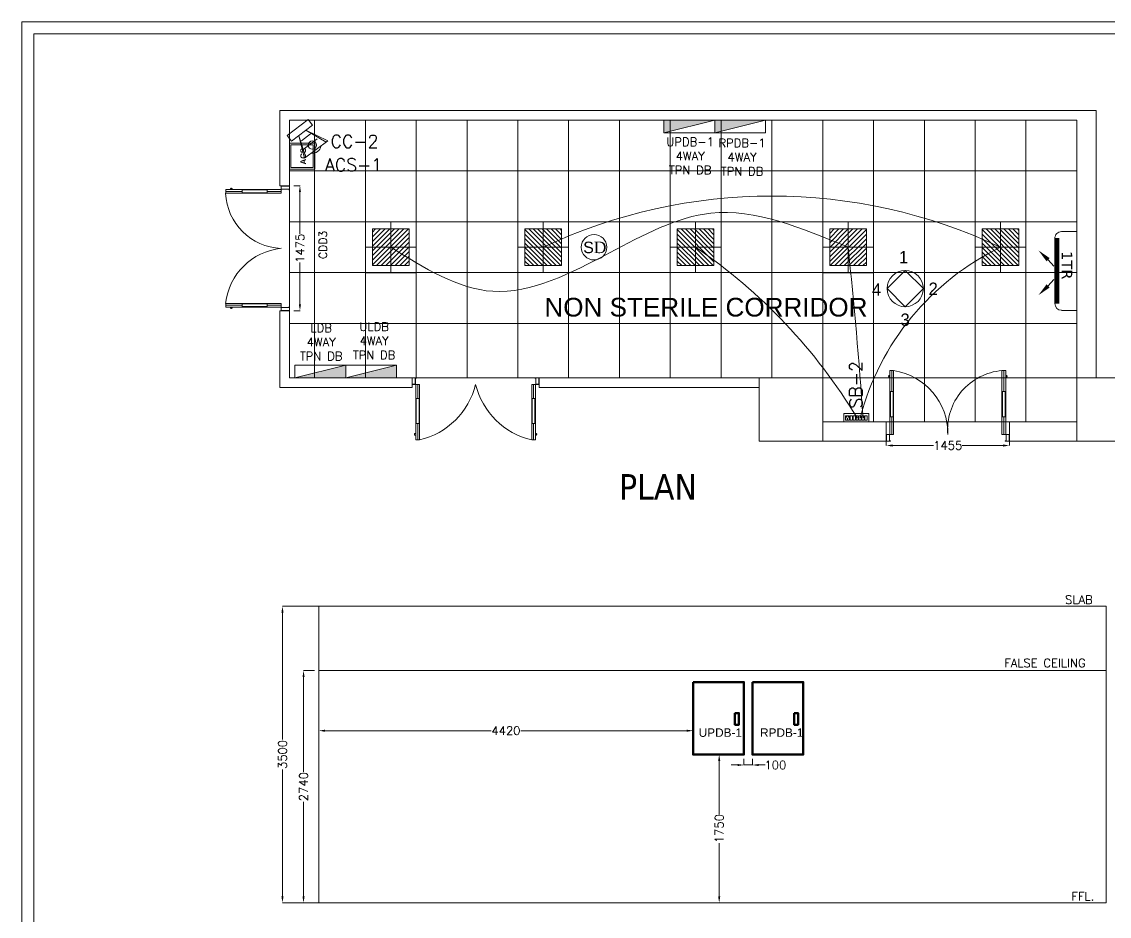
# Model space of a CAD drawing. Extents: x 3552052 to 4102982, y -707811 to -630695.
# Drawn here: x 4028604 to 4041445, y -693168 to -682611 of the extents above; entities that cross this region are included whole.
import ezdxf

# ---------------------------------------------------------------- set-up
doc = ezdxf.new("R2010")
doc.units = 0
doc.header["$LTSCALE"] = 6
doc.header["$MEASUREMENT"] = 0
doc.linetypes.add('CONTINU', pattern=[0])
doc.linetypes.add('HIDDEN', pattern=[0.375, 0.25, -0.125])
doc.layers.get('0').update_dxf_attribs({"linetype": 'CONTINUOUS', "lineweight": 0})
doc.layers.get('Defpoints').update_dxf_attribs({"linetype": 'CONTINUOUS', "lineweight": 0})
for name, color, linetype, lineweight in [('1200 Door', 144, 'CONTINUOUS', 0), ('COL', 5, 'CONTINUOUS', 0), ('D.F', 251, 'CONTINUOUS', 0), ('DIM', 7, 'CONTINUOUS', 0), ('Double Leaf Door', 4, 'CONTINUOUS', 0), ('ELE 36W EMERGENCY LIGHT', 5, 'CONTINUOUS', 0), ('ELE 36W LED LIGHT', 6, 'CONTINUOUS', 0), ('ELE-36W EMERGENCY  LED LIGHT', 7, 'CONTINUOUS', 0), ('ELE-36W LED LIGHT', 210, 'CONTINUOUS', 0), ('ELE-4M RAW P.SB', 40, 'CONTINUOUS', 0), ('ELE-4M UPS P.SB', 3, 'CONTINUOUS', 0), ('ELE-6M RAW P.SB', 40, 'HIDDEN', 0), ('ELE-CONDUIT', 5, 'CONTINUOUS', 30), ('ELE-LIGHTING WIRRING', 7, 'CONTINUOUS', 0), ('ELE-SOCKET NMBERING', 7, 'CONTINUOUS', 9), ('ELE. DB', 1, 'CONTINUOUS', 0), ('ELE.DB', 1, 'CONTINUOUS', 0), ('FA-BELOW SMOKE DERECTOR', 1, 'CONTINUOUS', 0), ('FA-FIRE TEXT', 7, 'CONTINUOUS', 0), ('hatch', 252, 'CONTINUOUS', 0), ('HVAC_HI_WALL_1TR', 1, 'CONTINUOUS', 0), ('LV-ACS', 30, 'CONTINUOUS', 0), ('LV.CC CEMARA', 66, 'CONTINUOUS', 0), ('M HVAC HIGH WALL UNIT', 3, 'CONTINUOUS', 0), ('MEP_HVAC_RA_DUCT', 1, 'CONTINUOUS', 0), ('MEP_HVAC_TEXT', 7, 'CONTINUOUS', 0), ('TEXT', 5, 'CONTINUOUS', 0), ('WALL', 8, 'CONTINUOUS', 0)]:
    doc.layers.add(name, color=color, linetype=linetype, lineweight=lineweight)
doc.layers.add('ELE-6A AC SOCKET', color=7, linetype='CONTINUOUS', lineweight=0, true_color=0x00ceb6)
doc.layers.add('ELE-LIGHTING WIRING', color=7, linetype='CONTINUOUS', lineweight=0, true_color=0x63d7b6)
doc.styles.add('Annotation', font='tahoma.ttf')
doc.styles.add('ARIAL', font='arial.ttf')
doc.styles.add('PDF Times New Roman', font='times.ttf')
doc.styles.add('ROMANS', font='romans.shx')
doc.styles.get("Standard").update_dxf_attribs({"font": 'SIMPLEX'})
doc.styles.add('VERDANA', font='verdana.ttf')
doc.dimstyles.new('AEPL1', dxfattribs={"dimtxt": 100, "dimasz": 75, "dimexe": 1.25, "dimexo": 50, "dimtad": 0, "dimdec": 0, "dimtxsty": 'ROMANS', "dimcen": 2.5, "dimclrd": 7, "dimclre": 7, "dimadec": 0, "dimazin": 0, "dimtfac": 1, "dimtdec": 0, "dimtmove": 0, "dimatfit": 3, "dimfxl": 1, "dimlwd": 0, "dimlwe": 0, "dimarcsym": 0})

# ---------------------------------------------------------------- blocks, each defined once
blk = doc.blocks.new('77')
at = {"layer": 'ELE-4M UPS P.SB', "color": 8, "linetype": 'ByBlock'}
for p, q in [((3576136, -664143), (3576136, -667183)), ((3576736, -664143), (3576736, -667183)), ((3577336, -664143), (3577336, -667183)), ((3577936, -664143), (3577936, -667183)), ((3578536, -664143), (3578536, -667183)), ((3579136, -664143), (3579136, -667183)), ((3579736, -664143), (3579736, -667183)), ((3580336, -664143), (3580336, -667183)), ((3580936, -664143), (3580936, -667183)), ((3581536, -664143), (3581536, -667183)), ((3582136, -664143), (3582136, -667703)), ((3582736, -664143), (3582736, -667703)), ((3583336, -664143), (3583336, -667703)), ((3583936, -664143), (3583936, -667703)), ((3584536, -664143), (3584536, -667703)), ((3575841, -664743), (3585136, -664743)), ((3575841, -665343), (3585136, -665343)), ((3575841, -665943), (3585136, -665943)), ((3575841, -666543), (3585136, -666543)), ((3575841, -667183), (3585136, -667183))]:
    blk.add_line(p, q, dxfattribs=at)
blk.add_lwpolyline([(3585136, -664143), (3575841, -664143), (3575841, -667183), (3582136, -667183), (3582136, -667703), (3585136, -667703)], close=True, dxfattribs=at)
blk = doc.blocks.new('UPS DB')
at = {"layer": 'hatch'}
h = blk.add_hatch(color=3, dxfattribs=at)
h.dxf.hatch_style = 1
h.paths.add_polyline_path([(0, -150), (600, -150), (600, 0)])
at = {"layer": 'ELE. DB', "color": 3}
blk.add_line((600, 0), (0, -150), dxfattribs=at)
blk.add_lwpolyline([(0, 0), (600, 0), (600, -150), (0, -150)], close=True, dxfattribs=at)
blk = doc.blocks.new('FREAWFRED')
at = {"layer": 'ELE.DB'}
h = blk.add_hatch(color=1, dxfattribs=at)
h.dxf.hatch_style = 1
h.paths.add_polyline_path([(150, 0), (150, 600), (0, 600)])
blk.add_line((0, 600), (150, 0), dxfattribs=at)
blk.add_lwpolyline([(0, 0), (0, 600), (150, 600), (150, 0)], close=True, dxfattribs=at)
blk = doc.blocks.new('CC CEMARA')
at = {"layer": 'LV.CC CEMARA', "linetype": 'ByBlock'}
for p, q in [((94.5, -242.4), (18.6, -67.1)), ((18.6, -67.1), (104.2, -230.6)), ((46.7, -104.5), (105.3, -34.9)), ((239.6, -66.6), (64.7, -12.2)), ((232.1, -75.7), (64.7, -12.2)), ((81.3, -159.1), (162.8, -62.4)), ((94.5, -242.4), (239.6, -66.6))]:
    blk.add_line(p, q, dxfattribs=at)
blk.add_lwpolyline([(110.8, 42.8), (66.4, 79.7), (-66.4, -79.7), (-22, -116.7)], close=True, dxfattribs=at)
blk.add_circle((133.5, -123.5), 32.9, dxfattribs=at)
blk.add_arc((131.6, -123.6), 66.7, 275.37023, 5.54124, dxfattribs=at)
blk = doc.blocks.new('*D786')
at = {"layer": 'Defpoints', "color": 0, "linetype": 'ByBlock', "transparency": 16777216}
for p in [(4038811, -687447), (4040266, -687447), (4040266, -687612)]:
    blk.add_point(p, dxfattribs=at)
at = {"layer": 'DIM', "color": 7, "linetype": 'ByBlock', "lineweight": 0, "transparency": 16777216}
for p, q in [((4038811, -687497), (4038811, -687614)), ((4038886, -687612), (4039369, -687612)), ((4040191, -687612), (4039708, -687612)), ((4040266, -687497), (4040266, -687614))]:
    blk.add_line(p, q, dxfattribs=at)
at = {"layer": 'DIM', "color": 7, "linetype": 'ByBlock', "transparency": 16777216}
for points in [[(4038886, -687600), (4038886, -687625), (4038811, -687612)], [(4040191, -687600), (4040191, -687625), (4040266, -687612)]]:
    blk.add_solid(points, dxfattribs=at)
at = {"layer": 'DIM', "color": 0, "linetype": 'ByBlock', "transparency": 16777216, "insert": (4039538, -687612), "char_height": 100, "attachment_point": 5, "style": 'ROMANS'}
blk.add_mtext('1455', dxfattribs=at)
blk = doc.blocks.new('1800x80')
at = {"layer": 'Double Leaf Door'}
for points in [[(101770, -25418), (101775, -25418), (101775, -25121), (101770, -25121)], [(101814, -25121), (101809, -25121), (101809, -25418), (101814, -25418)], [(103113, -25121), (103118, -25121), (103118, -25418), (103113, -25418)], [(103157, -25418), (103152, -25418), (103152, -25121), (103157, -25121)]]:
    blk.add_hatch(color=6, dxfattribs=at).paths.add_polyline_path(points)
at = {"layer": 'Double Leaf Door', "color": 8}
for p, q in [((101756, -24985), (101756, -25003)), ((101770, -24983), (101758, -24983)), ((101758, -25005), (101770, -25005)), ((101770, -25582), (101770, -24928)), ((101770, -24928), (101814, -24928)), ((101770, -24983), (101770, -25005)), ((101792, -25121), (101792, -24928)), ((101814, -24928), (101814, -25582)), ((103157, -24928), (103113, -24928)), ((103113, -24928), (103113, -25582)), ((103135, -25121), (103135, -24928)), ((103157, -25582), (103157, -24928)), ((103157, -24983), (103169, -24983)), ((103157, -24983), (103157, -25005)), ((103169, -25005), (103157, -25005)), ((103171, -24985), (103171, -25003)), ((101792, -25582), (101792, -25418)), ((103135, -25582), (103135, -25418)), ((101726, -25582), (101726, -25682)), ((101766, -25582), (101726, -25582)), ((101728, -25584), (101728, -25680)), ((101764, -25584), (101728, -25584)), ((101728, -25680), (101766, -25680)), ((101764, -25679), (101764, -25584)), ((101776, -25679), (101764, -25679)), ((101766, -25677), (101766, -25582)), ((101778, -25677), (101766, -25677)), ((101766, -25680), (101776, -25680)), ((101814, -25582), (101770, -25582)), ((101776, -25680), (101776, -25679)), ((101778, -25682), (101778, -25677)), ((103113, -25582), (103157, -25582)), ((103149, -25682), (103149, -25677)), ((103149, -25677), (103161, -25677)), ((103151, -25680), (103151, -25679)), ((103151, -25679), (103163, -25679)), ((103161, -25680), (103151, -25680)), ((103161, -25677), (103161, -25582)), ((103161, -25582), (103201, -25582)), ((103199, -25680), (103161, -25680)), ((103163, -25679), (103163, -25584)), ((103163, -25584), (103199, -25584)), ((103199, -25584), (103199, -25680)), ((103201, -25582), (103201, -25682)), ((101726, -25682), (101766, -25682)), ((101766, -25682), (101778, -25682)), ((103161, -25682), (103149, -25682)), ((103201, -25682), (103161, -25682))]:
    blk.add_line(p, q, dxfattribs=at)
at = {"layer": 'Double Leaf Door', "color": 6}
for p, q in [((101814, -25121), (101770, -25121)), ((101770, -25121), (101770, -25418)), ((101775, -25418), (101775, -25121)), ((101809, -25418), (101809, -25121)), ((101814, -25418), (101814, -25121)), ((103113, -25418), (103113, -25121)), ((103113, -25121), (103157, -25121)), ((103118, -25418), (103118, -25121)), ((103152, -25418), (103152, -25121)), ((103157, -25121), (103157, -25418)), ((101770, -25418), (101814, -25418)), ((103157, -25418), (103113, -25418))]:
    blk.add_line(p, q, dxfattribs=at)
at = {"layer": 'Double Leaf Door', "color": 6, "ltscale": 100}
for p, q in [((101809, -25121), (101809, -25418)), ((103118, -25121), (103118, -25418))]:
    blk.add_line(p, q, dxfattribs=at)
at = {"layer": 'Double Leaf Door', "color": 6}
for points in [[(101770, -25121), (101770, -25418), (101775, -25418), (101775, -25121), (101770, -25121)], [(101814, -25121), (101814, -25418), (101809, -25418), (101809, -25121), (101814, -25121)], [(103113, -25121), (103113, -25418), (103118, -25418), (103118, -25121), (103113, -25121)], [(103157, -25121), (103157, -25418), (103152, -25418), (103152, -25121), (103157, -25121)]]:
    blk.add_lwpolyline(points, dxfattribs=at)
at = {"layer": 'Double Leaf Door', "ltscale": 5000}
for points in [[(101770, -25121), (101770, -25418), (101775, -25418), (101775, -25121), (101770, -25121)], [(103157, -25121), (103157, -25418), (103152, -25418), (103152, -25121), (103157, -25121)]]:
    blk.add_lwpolyline(points, dxfattribs=at)
at = {"layer": 'Double Leaf Door', "color": 8}
for centre, radius, start, end in [((101756, -24994), 3.72, 90, 270), ((101758, -24985), 1.98, 90, 180), ((101758, -25003), 1.98, 180, 270), ((101732, -25659), 736, 6.0142, 83.5863), ((103143, -25607), 680, 92.5046, 177.8949), ((103169, -24985), 1.98, 0, 90), ((103169, -25003), 1.98, 270, 0), ((103171, -24994), 3.72, 270, 90)]:
    blk.add_arc(centre, radius, start, end, dxfattribs=at)
blk = doc.blocks.new('*D787')
at = {"layer": 'Defpoints', "color": 0, "linetype": 'ByBlock', "transparency": 16777216}
for p in [(4031766, -684547), (4031889, -684547), (4031766, -686022)]:
    blk.add_point(p, dxfattribs=at)
at = {"layer": 'DIM', "color": 7, "linetype": 'ByBlock', "lineweight": 0, "transparency": 16777216}
for p, q in [((4031816, -684547), (4031890, -684547)), ((4031889, -684622), (4031889, -685115)), ((4031889, -685947), (4031889, -685454)), ((4031816, -686022), (4031890, -686022))]:
    blk.add_line(p, q, dxfattribs=at)
at = {"layer": 'DIM', "color": 7, "linetype": 'ByBlock', "transparency": 16777216}
for points in [[(4031876, -684622), (4031901, -684622), (4031889, -684547)], [(4031876, -685947), (4031901, -685947), (4031889, -686022)]]:
    blk.add_solid(points, dxfattribs=at)
at = {"layer": 'DIM', "color": 0, "linetype": 'ByBlock', "transparency": 16777216, "insert": (4031889, -685285), "char_height": 100, "attachment_point": 5, "rotation": 90, "style": 'ROMANS'}
blk.add_mtext('1475', dxfattribs=at)
blk = doc.blocks.new('2000x80')
at = {"layer": 'Double Leaf Door'}
for points in [[(104210, -25358), (104215, -25358), (104215, -25061), (104210, -25061)], [(104254, -25061), (104249, -25061), (104249, -25358), (104254, -25358)], [(105533, -25061), (105538, -25061), (105538, -25358), (105533, -25358)], [(105577, -25358), (105572, -25358), (105572, -25061), (105577, -25061)]]:
    blk.add_hatch(color=6, dxfattribs=at).paths.add_polyline_path(points)
at = {"layer": 'Double Leaf Door', "color": 8}
for p, q in [((104196, -24871), (104196, -24888)), ((104210, -24869), (104198, -24869)), ((104198, -24890), (104210, -24890)), ((104210, -25567), (104210, -24813)), ((104210, -24813), (104254, -24813)), ((104210, -24869), (104210, -24890)), ((104232, -25061), (104232, -24813)), ((104254, -24813), (104254, -25567)), ((105577, -24813), (105533, -24813)), ((105533, -24813), (105533, -25567)), ((105555, -25061), (105555, -24813)), ((105577, -25567), (105577, -24813)), ((105577, -24869), (105589, -24869)), ((105577, -24869), (105577, -24890)), ((105589, -24890), (105577, -24890)), ((105591, -24871), (105591, -24888)), ((104232, -25567), (104232, -25358)), ((105555, -25567), (105555, -25358)), ((104166, -25567), (104166, -25647)), ((104206, -25567), (104166, -25567)), ((104166, -25647), (104206, -25647)), ((104168, -25569), (104168, -25645)), ((104204, -25569), (104168, -25569)), ((104168, -25645), (104206, -25645)), ((104204, -25644), (104204, -25569)), ((104216, -25644), (104204, -25644)), ((104206, -25642), (104206, -25567)), ((104218, -25642), (104206, -25642)), ((104206, -25645), (104216, -25645)), ((104206, -25647), (104218, -25647)), ((104254, -25567), (104210, -25567)), ((104216, -25645), (104216, -25644)), ((104218, -25647), (104218, -25642)), ((105533, -25567), (105577, -25567)), ((105569, -25647), (105569, -25642)), ((105569, -25642), (105581, -25642)), ((105581, -25647), (105569, -25647)), ((105571, -25645), (105571, -25644)), ((105571, -25644), (105583, -25644)), ((105581, -25645), (105571, -25645)), ((105581, -25642), (105581, -25567)), ((105581, -25567), (105621, -25567)), ((105619, -25645), (105581, -25645)), ((105621, -25647), (105581, -25647)), ((105583, -25644), (105583, -25569)), ((105583, -25569), (105619, -25569)), ((105619, -25569), (105619, -25645)), ((105621, -25567), (105621, -25647))]:
    blk.add_line(p, q, dxfattribs=at)
at = {"layer": 'Double Leaf Door', "color": 6}
for p, q in [((104254, -25061), (104210, -25061)), ((104210, -25061), (104210, -25358)), ((104215, -25358), (104215, -25061)), ((104249, -25358), (104249, -25061)), ((104254, -25358), (104254, -25061)), ((105533, -25358), (105533, -25061)), ((105533, -25061), (105577, -25061)), ((105538, -25358), (105538, -25061)), ((105572, -25358), (105572, -25061)), ((105577, -25061), (105577, -25358)), ((104210, -25358), (104254, -25358)), ((105577, -25358), (105533, -25358))]:
    blk.add_line(p, q, dxfattribs=at)
at = {"layer": 'Double Leaf Door', "color": 6, "ltscale": 100}
for p, q in [((104249, -25061), (104249, -25358)), ((105538, -25061), (105538, -25358))]:
    blk.add_line(p, q, dxfattribs=at)
at = {"layer": 'Double Leaf Door', "color": 6}
for points in [[(104210, -25061), (104210, -25358), (104215, -25358), (104215, -25061), (104210, -25061)], [(104254, -25061), (104254, -25358), (104249, -25358), (104249, -25061), (104254, -25061)], [(105533, -25061), (105533, -25358), (105538, -25358), (105538, -25061), (105533, -25061)], [(105577, -25061), (105577, -25358), (105572, -25358), (105572, -25061), (105577, -25061)]]:
    blk.add_lwpolyline(points, dxfattribs=at)
at = {"layer": 'Double Leaf Door', "ltscale": 5000}
for points in [[(104210, -25061), (104210, -25358), (104215, -25358), (104215, -25061), (104210, -25061)], [(105577, -25061), (105577, -25358), (105572, -25358), (105572, -25061), (105577, -25061)]]:
    blk.add_lwpolyline(points, dxfattribs=at)
at = {"layer": 'Double Leaf Door', "color": 8}
for centre, radius, start, end in [((104196, -24880), 3.72, 90, 270), ((104198, -24871), 1.98, 90, 180), ((104198, -24888), 1.98, 180, 270), ((104144, -25555), 750, 359.0321, 81.5724), ((105589, -25509), 698, 94.5944, 184.8011), ((105589, -24871), 1.98, 0, 90), ((105589, -24888), 1.98, 270, 0), ((105591, -24880), 3.72, 270, 90)]:
    blk.add_arc(centre, radius, start, end, dxfattribs=at)
blk = doc.blocks.new('1500x80')
at = {"layer": 'Double Leaf Door'}
for points in [[(99336, -25418), (99341, -25418), (99341, -25121), (99336, -25121)], [(99380, -25121), (99375, -25121), (99375, -25418), (99380, -25418)], [(100704, -25121), (100709, -25121), (100709, -25418), (100704, -25418)], [(100748, -25418), (100743, -25418), (100743, -25121), (100748, -25121)]]:
    blk.add_hatch(color=6, dxfattribs=at).paths.add_polyline_path(points)
at = {"layer": 'Double Leaf Door', "color": 8}
for p, q in [((99322, -24985), (99322, -25003)), ((99336, -24983), (99324, -24983)), ((99324, -25005), (99336, -25005)), ((99336, -25582), (99336, -24928)), ((99336, -24928), (99380, -24928)), ((99336, -24983), (99336, -25005)), ((99358, -25121), (99358, -24928)), ((99380, -24928), (99380, -25582)), ((100748, -24928), (100704, -24928)), ((100704, -24928), (100704, -25582)), ((100726, -25121), (100726, -24928)), ((100748, -25582), (100748, -24928)), ((100748, -24983), (100760, -24983)), ((100748, -24983), (100748, -25005)), ((100760, -25005), (100748, -25005)), ((100762, -24985), (100762, -25003)), ((99358, -25582), (99358, -25418)), ((100726, -25582), (100726, -25418)), ((99292, -25582), (99292, -25662)), ((99332, -25582), (99292, -25582)), ((99292, -25662), (99332, -25662)), ((99294, -25584), (99294, -25660)), ((99330, -25584), (99294, -25584)), ((99294, -25660), (99332, -25660)), ((99330, -25659), (99330, -25584)), ((99342, -25659), (99330, -25659)), ((99332, -25657), (99332, -25582)), ((99344, -25657), (99332, -25657)), ((99332, -25660), (99342, -25660)), ((99332, -25662), (99344, -25662)), ((99380, -25582), (99336, -25582)), ((99342, -25660), (99342, -25659)), ((99344, -25662), (99344, -25657)), ((100704, -25582), (100748, -25582)), ((100740, -25662), (100740, -25657)), ((100740, -25657), (100752, -25657)), ((100752, -25662), (100740, -25662)), ((100742, -25660), (100742, -25659)), ((100742, -25659), (100754, -25659)), ((100752, -25660), (100742, -25660)), ((100752, -25657), (100752, -25582)), ((100752, -25582), (100792, -25582)), ((100790, -25660), (100752, -25660)), ((100792, -25662), (100752, -25662)), ((100754, -25659), (100754, -25584)), ((100754, -25584), (100790, -25584)), ((100790, -25584), (100790, -25660)), ((100792, -25582), (100792, -25662))]:
    blk.add_line(p, q, dxfattribs=at)
at = {"layer": 'Double Leaf Door', "color": 6}
for p, q in [((99380, -25121), (99336, -25121)), ((99336, -25121), (99336, -25418)), ((99341, -25418), (99341, -25121)), ((99375, -25418), (99375, -25121)), ((99380, -25418), (99380, -25121)), ((100704, -25418), (100704, -25121)), ((100704, -25121), (100748, -25121)), ((100709, -25418), (100709, -25121)), ((100743, -25418), (100743, -25121)), ((100748, -25121), (100748, -25418)), ((99336, -25418), (99380, -25418)), ((100748, -25418), (100704, -25418))]:
    blk.add_line(p, q, dxfattribs=at)
at = {"layer": 'Double Leaf Door', "color": 6, "ltscale": 100}
for p, q in [((99375, -25121), (99375, -25418)), ((100709, -25121), (100709, -25418))]:
    blk.add_line(p, q, dxfattribs=at)
at = {"layer": 'Double Leaf Door', "color": 6}
for points in [[(99336, -25121), (99336, -25418), (99341, -25418), (99341, -25121), (99336, -25121)], [(99380, -25121), (99380, -25418), (99375, -25418), (99375, -25121), (99380, -25121)], [(100704, -25121), (100704, -25418), (100709, -25418), (100709, -25121), (100704, -25121)], [(100748, -25121), (100748, -25418), (100743, -25418), (100743, -25121), (100748, -25121)]]:
    blk.add_lwpolyline(points, dxfattribs=at)
at = {"layer": 'Double Leaf Door', "ltscale": 5000}
for points in [[(99336, -25121), (99336, -25418), (99341, -25418), (99341, -25121), (99336, -25121)], [(100748, -25121), (100748, -25418), (100743, -25418), (100743, -25121), (100748, -25121)]]:
    blk.add_lwpolyline(points, dxfattribs=at)
at = {"layer": 'Double Leaf Door', "color": 8}
for centre, radius, start, end in [((99322, -24994), 3.72, 90, 270), ((99324, -24985), 1.98, 90, 180), ((99324, -25003), 1.98, 180, 270), ((99176, -25796), 892, 13.906, 76.7864), ((100908, -25796), 892, 103.2136, 166.094), ((100760, -24985), 1.98, 0, 90), ((100760, -25003), 1.98, 270, 0), ((100762, -24994), 3.72, 270, 90)]:
    blk.add_arc(centre, radius, start, end, dxfattribs=at)
blk = doc.blocks.new('HI WALL SPLIT AC UNIT 1TR')
at = {"layer": 'M HVAC HIGH WALL UNIT', "color": 1, "lineweight": 5}
for p, q in [((1294404, -128752), (1294404, -129681)), ((1294404, -128752), (1294584, -128752)), ((1294662, -128831), (1294662, -129602)), ((1294404, -129681), (1294584, -129681))]:
    blk.add_line(p, q, dxfattribs=at)
at = {"layer": 'M HVAC HIGH WALL UNIT', "color": 8, "lineweight": 5}
for p, q in [((1294616, -128831), (1294616, -129602)), ((1294625, -128831), (1294625, -129602)), ((1294637, -128831), (1294637, -129602)), ((1294646, -128831), (1294646, -129602)), ((1294655, -128831), (1294655, -129602))]:
    blk.add_line(p, q, dxfattribs=at)
at = {"layer": 'M HVAC HIGH WALL UNIT', "color": 7, "lineweight": 5}
for p, q in [((1294743, -129040), (1294674, -129117)), ((1294743, -129350), (1294674, -129272))]:
    blk.add_line(p, q, dxfattribs=at)
at = {"layer": 'M HVAC HIGH WALL UNIT', "color": 1, "lineweight": 5}
for centre, start, end in [((1294584, -128831), 0, 90), ((1294584, -129602), 270, 0)]:
    blk.add_arc(centre, 78.8, start, end, dxfattribs=at)
at = {"layer": 'M HVAC HIGH WALL UNIT', "color": 7, "lineweight": 5}
for points in [[(1294761, -129059), (1294725, -129021), (1294856, -128931)], [(1294761, -129331), (1294725, -129369), (1294856, -129459)]]:
    blk.add_solid(points, dxfattribs=at)
blk = doc.blocks.new('light300x600')
at = {"layer": 'ELE-36W LED LIGHT', "lineweight": 0}
for p, q in [((918215, -78407), (918215, -79007)), ((918815, -78407), (918215, -78407)), ((918515, -78407), (918515, -79007)), ((918815, -79007), (918815, -78407)), ((918298, -78491), (918299, -78491)), ((918298, -78544), (918352, -78491)), ((918298, -78597), (918405, -78491)), ((918298, -78650), (918458, -78491)), ((918298, -78703), (918511, -78491)), ((918298, -78756), (918564, -78491)), ((918298, -78809), (918617, -78491)), ((918298, -78862), (918670, -78491)), ((918298, -78916), (918723, -78491)), ((918298, -78491), (918298, -78924)), ((918731, -78491), (918298, -78491)), ((918343, -78924), (918731, -78536)), ((918731, -78924), (918731, -78491)), ((918215, -78707), (918815, -78707)), ((918396, -78924), (918731, -78589)), ((918449, -78924), (918731, -78642)), ((918502, -78924), (918731, -78695)), ((918555, -78924), (918731, -78748)), ((918608, -78924), (918731, -78801)), ((918298, -78924), (918731, -78924)), ((918661, -78924), (918731, -78854)), ((918714, -78924), (918731, -78907)), ((918215, -79007), (918815, -79007))]:
    blk.add_line(p, q, dxfattribs=at)
blk = doc.blocks.new('ELE.EMERGENCY 40W LED LIGHT')
at = {"layer": 'ELE-36W EMERGENCY  LED LIGHT'}
h = blk.add_hatch(dxfattribs=at)
h.set_pattern_fill('ANSI31', color=5, scale=300, style=0)
h.paths.add_polyline_path([(-208, -208), (-208, 208), (208, 208), (208, -208)])
for p, q in [((0, 288), (0, -288)), ((-288, 0), (288, 0))]:
    blk.add_line(p, q, dxfattribs=at)
for points in [[(-288, -288), (-288, 288), (288, 288), (288, -288)], [(-208, -208), (-208, 208), (208, 208), (208, -208)]]:
    blk.add_lwpolyline(points, close=True, dxfattribs=at)
blk = doc.blocks.new('FFFF5')
at = {"layer": 'ELE-4M RAW P.SB', "color": 40, "ltscale": 10}
for p, q in [((3582624, -692258), (3582670, -692258)), ((3582624, -692310), (3582624, -692258)), ((3582670, -692310), (3582624, -692310)), ((3582670, -692258), (3582670, -692310))]:
    blk.add_line(p, q, dxfattribs=at)
for points in [[(3582604, -692230), (3582900, -692230), (3582900, -692330), (3582604, -692330)], [(3582678, -692258), (3582705, -692258), (3582705, -692310), (3582678, -692310)], [(3582713, -692258), (3582740, -692258), (3582740, -692310), (3582713, -692310)], [(3582748, -692258), (3582774, -692258), (3582774, -692310), (3582748, -692310)], [(3582782, -692258), (3582809, -692258), (3582809, -692310), (3582782, -692310)]]:
    blk.add_lwpolyline(points, close=True, dxfattribs=at)
for centre, radius, start, end in [((3582634, -692274), 3.1, 87.49, 354.7311), ((3582636, -692272), 2.5, 284.9049, 157.3162), ((3582647, -692297), 3.6, 127.1584, 52.8416), ((3582647, -692293), 2.29, 341.4031, 198.5969), ((3582658, -692272), 2.5, 22.6838, 255.0951), ((3582660, -692274), 3.1, 185.2689, 92.51)]:
    blk.add_arc(centre, radius, start, end, dxfattribs=at)
at = {"layer": 'ELE-6M RAW P.SB', "color": 3, "linetype": 'ByBlock'}
for points in [[(3582817, -692258), (3582844, -692258), (3582844, -692310), (3582817, -692310)], [(3582852, -692258), (3582878, -692258), (3582878, -692310), (3582852, -692310)]]:
    blk.add_lwpolyline(points, close=True, dxfattribs=at)
blk = doc.blocks.new('ACS')
at = {"layer": 'LV-ACS'}
for points in [[(-346, 0), (346, 0), (346, -681), (-346, -681)], [(-306, -40), (306, -40), (306, -641), (-306, -641)]]:
    blk.add_lwpolyline(points, close=True, dxfattribs=at)
at = {"layer": 'LV-ACS', "color": 0, "insert": (-224, -295), "char_height": 150, "width": 1536.56, "attachment_point": 1}
blk.add_mtext('{\\fArial|b1|i0|c0|p34;ACS}', dxfattribs=at)
blk = doc.blocks.new('SMOKE DETECTOR')
at = {"layer": 'FA-BELOW SMOKE DERECTOR', "color": 7}
blk.add_circle((931029, -118294), 166, dxfattribs=at)
at = {"layer": 'FA-BELOW SMOKE DERECTOR', "insert": (930887, -118373), "char_height": 150, "attachment_point": 7, "style": 'PDF Times New Roman'}
blk.add_mtext('{\\fArial|b0|i0|c0|p34;S}D', dxfattribs=at)
blk = doc.blocks.new('*D788')
at = {"layer": 'Defpoints', "color": 0, "linetype": 'ByBlock', "transparency": 16777216}
for p in [(4031931, -690269), (4032111, -690269), (4032311, -693009)]:
    blk.add_point(p, dxfattribs=at)
at = {"layer": 'ELE-4M UPS P.SB', "color": 7, "linetype": 'ByBlock', "lineweight": 0, "transparency": 16777216}
for p, q in [((4032061, -690269), (4031930, -690269)), ((4031931, -690344), (4031931, -691462)), ((4031931, -692934), (4031931, -691816)), ((4032261, -693009), (4031930, -693009))]:
    blk.add_line(p, q, dxfattribs=at)
at = {"layer": 'ELE-4M UPS P.SB', "color": 7, "linetype": 'ByBlock', "transparency": 16777216}
for points in [[(4031919, -690344), (4031944, -690344), (4031931, -690269)], [(4031919, -692934), (4031944, -692934), (4031931, -693009)]]:
    blk.add_solid(points, dxfattribs=at)
at = {"layer": 'ELE-4M UPS P.SB', "color": 0, "linetype": 'ByBlock', "transparency": 16777216, "insert": (4031931, -691639), "char_height": 100, "attachment_point": 5, "rotation": 90, "style": 'ROMANS'}
blk.add_mtext('2740', dxfattribs=at)
blk = doc.blocks.new('*D789')
at = {"layer": 'Defpoints', "color": 0, "linetype": 'ByBlock', "transparency": 16777216}
for p in [(4031683, -689509), (4032357, -689509), (4032311, -693009)]:
    blk.add_point(p, dxfattribs=at)
at = {"layer": 'ELE-4M UPS P.SB', "color": 7, "linetype": 'ByBlock', "lineweight": 0, "transparency": 16777216}
for p, q in [((4032307, -689509), (4031681, -689509)), ((4031683, -689584), (4031683, -691082)), ((4031683, -692934), (4031683, -691436)), ((4032261, -693009), (4031681, -693009))]:
    blk.add_line(p, q, dxfattribs=at)
at = {"layer": 'ELE-4M UPS P.SB', "color": 7, "linetype": 'ByBlock', "transparency": 16777216}
for points in [[(4031670, -689584), (4031695, -689584), (4031683, -689509)], [(4031670, -692934), (4031695, -692934), (4031683, -693009)]]:
    blk.add_solid(points, dxfattribs=at)
at = {"layer": 'ELE-4M UPS P.SB', "color": 0, "linetype": 'ByBlock', "transparency": 16777216, "insert": (4031683, -691259), "char_height": 100, "attachment_point": 5, "rotation": 90, "style": 'ROMANS'}
blk.add_mtext('3500', dxfattribs=at)
blk = doc.blocks.new('TTTT')
at = {"layer": 'ELE.DB', "color": 3, "lineweight": 50, "ltscale": 10}
for points in [[(3961691, -723386), (3962291, -723386), (3962291, -724241), (3961691, -724241)], [(3962185, -723751), (3962231, -723751), (3962231, -723889), (3962185, -723889)]]:
    blk.add_lwpolyline(points, close=True, dxfattribs=at)
blk = doc.blocks.new('TTTT44')
at = {"layer": 'ELE-CONDUIT', "color": 1, "lineweight": 50, "ltscale": 10}
for points in [[(3962418, -723386), (3963018, -723386), (3963018, -724241), (3962418, -724241)], [(3962912, -723751), (3962958, -723751), (3962958, -723889), (3962912, -723889)]]:
    blk.add_lwpolyline(points, close=True, dxfattribs=at)
blk = doc.blocks.new('*D790')
at = {"layer": 'Defpoints', "color": 0, "linetype": 'ByBlock', "transparency": 16777216}
for p in [(4036831, -691259), (4036831, -693009), (4036839, -693009)]:
    blk.add_point(p, dxfattribs=at)
at = {"layer": 'ELE-6A AC SOCKET', "color": 7, "linetype": 'ByBlock', "lineweight": 0, "transparency": 16777216}
for p, q in [((4036839, -691334), (4036839, -691965)), ((4036881, -691259), (4036840, -691259)), ((4036839, -692934), (4036839, -692304)), ((4036881, -693009), (4036840, -693009))]:
    blk.add_line(p, q, dxfattribs=at)
at = {"layer": 'ELE-6A AC SOCKET', "color": 7, "linetype": 'ByBlock', "transparency": 16777216}
for points in [[(4036827, -691334), (4036852, -691334), (4036839, -691259)], [(4036827, -692934), (4036852, -692934), (4036839, -693009)]]:
    blk.add_solid(points, dxfattribs=at)
at = {"layer": 'ELE-6A AC SOCKET', "color": 0, "linetype": 'ByBlock', "transparency": 16777216, "insert": (4036839, -692134), "char_height": 100, "attachment_point": 5, "rotation": 90, "style": 'ROMANS'}
blk.add_mtext('1750', dxfattribs=at)
blk = doc.blocks.new('*D791')
at = {"layer": 'Defpoints', "color": 0, "linetype": 'ByBlock', "transparency": 16777216}
for p in [(4032111, -690915), (4036531, -690832), (4032111, -690978)]:
    blk.add_point(p, dxfattribs=at)
at = {"layer": 'ELE-6A AC SOCKET', "color": 7, "linetype": 'ByBlock', "lineweight": 0, "transparency": 16777216}
for p, q in [((4036531, -690882), (4036531, -690979)), ((4032111, -690965), (4032111, -690979)), ((4032186, -690978), (4034145, -690978)), ((4036456, -690978), (4034498, -690978))]:
    blk.add_line(p, q, dxfattribs=at)
at = {"layer": 'ELE-6A AC SOCKET', "color": 7, "linetype": 'ByBlock', "transparency": 16777216}
for points in [[(4032186, -690966), (4032186, -690991), (4032111, -690978)], [(4036456, -690966), (4036456, -690991), (4036531, -690978)]]:
    blk.add_solid(points, dxfattribs=at)
at = {"layer": 'ELE-6A AC SOCKET', "color": 0, "linetype": 'ByBlock', "transparency": 16777216, "insert": (4034321, -690978), "char_height": 100, "attachment_point": 5, "style": 'ROMANS'}
blk.add_mtext('4420', dxfattribs=at)
blk = doc.blocks.new('*D792')
at = {"layer": 'Defpoints', "color": 0, "linetype": 'ByBlock', "transparency": 16777216}
for p in [(4037131, -691259), (4037231, -691259), (4037231, -691383)]:
    blk.add_point(p, dxfattribs=at)
at = {"layer": 'ELE-6A AC SOCKET', "color": 7, "linetype": 'ByBlock', "lineweight": 0, "transparency": 16777216}
for p, q in [((4037131, -691309), (4037131, -691385)), ((4037231, -691309), (4037231, -691385)), ((4037056, -691383), (4036981, -691383)), ((4037131, -691383), (4037231, -691383)), ((4037306, -691383), (4037381, -691383))]:
    blk.add_line(p, q, dxfattribs=at)
at = {"layer": 'ELE-6A AC SOCKET', "color": 7, "linetype": 'ByBlock', "transparency": 16777216}
for points in [[(4037056, -691371), (4037056, -691396), (4037131, -691383)], [(4037306, -691371), (4037306, -691396), (4037231, -691383)]]:
    blk.add_solid(points, dxfattribs=at)
at = {"layer": 'ELE-6A AC SOCKET', "color": 0, "linetype": 'ByBlock', "transparency": 16777216, "insert": (4037503, -691383), "char_height": 100, "attachment_point": 5, "style": 'ROMANS'}
blk.add_mtext('100', dxfattribs=at)

msp = doc.modelspace()

# ---------------------------------------------------------------- linework, layer by layer
for points in [[(4056304.2, -682610.8), (4056304.2, -702280.2), (4028604.1, -702280.2), (4028604.1, -682610.8)], [(4056161.8, -682753.3), (4056161.8, -702137.8), (4028746.6, -702137.8), (4028746.6, -682753.3)], [(4039035.2, -685545.8), (4038820.8, -685760.2), (4039035.2, -685974.7), (4039249.6, -685760.2), (4039035.2, -685545.8)]]:
    msp.add_lwpolyline(points, close=True)
msp.add_circle((4039035.2, -685760.2), 214.4)
at = {"layer": 'COL', "color": 8, "elevation": 0}
msp.add_lwpolyline([(4037311, -686812.3), (4038061, -686812.3), (4038061, -687562.3), (4037311, -687562.3)], close=True, dxfattribs=at)
at = {"layer": 'D.F', "color": 8}
msp.add_lwpolyline([(4041061, -686812.4), (4041811, -686812.4), (4041811, -687562.4), (4041061, -687562.4)], close=True, dxfattribs=at)
at = {"layer": 'ELE-LIGHTING WIRING', "linetype": 'ByBlock'}
for centre, radius, start, end in [((4037461, -691007.7), 6339.2, 64.79102, 115.20898), ((4032902.4, -690646.2), 6501.1, 31.11722, 55.75299), ((4041515.4, -688077), 3114.6, 115.7758, 165.29777)]:
    msp.add_arc(centre, radius, start, end, dxfattribs=at)
at = {"layer": 'ELE-LIGHTING WIRING', "color": 254, "linetype": 'ByBlock', "true_color": 0xdebad0}
msp.add_arc((3984358.3, -691018), 54307.5, 3.93993, 6.07325, dxfattribs=at)
msp.add_spline([(4038361, -685272.3), (4036740.2, -684870), (4035543.1, -685338.6), (4034165.5, -685792.2), (4032961, -685272.3)], degree=3, dxfattribs=at)
at = {"layer": 'MEP_HVAC_RA_DUCT', "color": 8, "linetype": 'ByBlock'}
for p, q in [((4032111.4, -689509.2), (4032111.4, -693009.2)), ((4041406.4, -689509.2), (4041406.4, -693009.2))]:
    msp.add_line(p, q, dxfattribs=at)
for points in [[(4041406.4, -689509.2), (4032111.4, -689509.2)], [(4034421.4, -690269.2), (4032111.4, -690269.2)], [(4041406.4, -690269.2), (4034421.4, -690269.2)], [(4041406.4, -693009.2), (4032111.4, -693009.2)]]:
    msp.add_lwpolyline(points, dxfattribs=at)
at = {"layer": 'WALL', "color": 8, "linetype": 'ByBlock'}
for p, q in [((4031651, -684547.3), (4031651, -683657.3)), ((4035651.1, -683657.3), (4031651, -683657.3)), ((4035651.1, -683657.3), (4041291, -683657.3)), ((4041291, -686812.4), (4041291, -683657.3)), ((4031766, -684547.3), (4031766, -683772.3)), ((4034333.1, -683772.3), (4031766, -683772.3)), ((4035536.1, -683772.3), (4037311, -683772.3)), ((4041061, -686812.4), (4041061, -683772.3)), ((4031651, -686927.3), (4031651, -686022.3)), ((4031766, -686022.3), (4031766, -686812.3)), ((4033213.3, -686812.3, 0), (4031766, -686812.3)), ((4033213.3, -686927.3, 0), (4033213.3, -686812.3, 0)), ((4034713.3, -686927.3, 0), (4034713.3, -686812.3, 0)), ((4037311, -686812.3, 0), (4034713.3, -686812.3, 0)), ((4033213.3, -686927.3, 0), (4031651, -686927.3)), ((4037311, -686927.3, 0), (4034713.3, -686927.3, 0)), ((4038811, -687332.4), (4038061, -687332.4)), ((4038811, -687332.4), (4038061, -687332.4)), ((4038811, -687562.4), (4038811, -687332.4)), ((4038811, -687562.4), (4038811, -687332.4)), ((4040266, -687562.4), (4040266, -687332.4)), ((4041061, -687332.4), (4040266, -687332.4)), ((4040266, -687562.4), (4040266, -687332.4)), ((4041061, -687332.4), (4040266, -687332.4)), ((4038811, -687562.4), (4038061, -687562.4)), ((4041061, -687562.4), (4040266, -687562.4))]:
    msp.add_line(p, q, dxfattribs=at)
at = {"layer": 'WALL', "color": 8, "lineweight": 0}
for p, q in [((4031651, -684547.3), (4031766, -684547.3)), ((4031651, -686022.3), (4031766, -686022.3))]:
    msp.add_line(p, q, dxfattribs=at)

# ---------------------------------------------------------------- block references
at = {"layer": 'Double Leaf Door', "color": 8}
for name, p, rotation in [('1800x80', (4006084.1, -787748.5), 90), ('1500x80', (4134005.3, -712474.1, 0), 180)]:
    msp.add_blockref(name, p, dxfattribs=dict(at, rotation=rotation))
msp.add_blockref('2000x80', (3934645.1, -661915.2), dxfattribs=at)
at = {"layer": 'ELE 36W EMERGENCY LIGHT', "xscale": 1.041666666677768, "yscale": 1.041666666677768, "zscale": 1.041666666677768}
for p in [(4032961, -685272.3), (4038361, -685272.3)]:
    msp.add_blockref('ELE.EMERGENCY 40W LED LIGHT', p, dxfattribs=at)
at = {"layer": 'ELE 36W LED LIGHT', "rotation": 89.9999999995464}
for p in [(3956053.6, -1603787), (3957853.6, -1603787), (3961453.6, -1603787)]:
    msp.add_blockref('light300x600', p, dxfattribs=at)
at = {"layer": 'ELE-4M UPS P.SB', "color": 0, "linetype": 'ByBlock'}
for name, p in [('77', (455925.4, -19629.1)), ('FFFF5', (455707.1, 4997.5))]:
    msp.add_blockref(name, p, dxfattribs=at)
at = {"layer": 'ELE. DB', "rotation": 179.9999999999998}
msp.add_blockref('UPS DB', (4036786.1, -683922.3), dxfattribs=at)
at = {"layer": 'ELE. DB'}
msp.add_blockref('UPS DB', (4032429.2, -686662.3, 0), dxfattribs=at)
at = {"layer": 'ELE. DB', "color": 0}
for name, p in [('TTTT', (74840.4, 32981.4)), ('TTTT44', (74812.9, 32981.4))]:
    msp.add_blockref(name, p, dxfattribs=at)
at = {"layer": 'ELE.DB', "linetype": 'ByBlock'}
for p, rotation in [((4037386.1, -683922.2), 90), ((4031829.2, -686662.4, 0), 270)]:
    msp.add_blockref('FREAWFRED', p, dxfattribs=dict(at, rotation=rotation))
at = {"layer": 'FA-BELOW SMOKE DERECTOR', "color": 6, "xscale": 0.9035551315104862, "yscale": 0.9035551315104862, "zscale": 0.9035551315104862}
msp.add_blockref('SMOKE DETECTOR', (3194125.2, -578387.2), dxfattribs=at)
at = {"layer": 'HVAC_HI_WALL_1TR', "rotation": 179.9935877759083}
msp.add_blockref('HI WALL SPLIT AC UNIT 1TR', (5335450.8, -814913.7), dxfattribs=at)
at = {"layer": 'LV-ACS', "color": 0, "xscale": 0.4402729995893681, "yscale": 0.4402729995893681, "zscale": 0.4402729995893681, "rotation": 89.99999999999999}
msp.add_blockref('ACS', (4031764, -684196.9), dxfattribs=at)
at = {"layer": 'LV.CC CEMARA', "xscale": -1.5, "yscale": 1.5, "zscale": 1.5, "rotation": 87.26239588884246}
msp.add_blockref('CC CEMARA', (4031860.8, -683857.6), dxfattribs=at)

# ---------------------------------------------------------------- texts
at = {"ltscale": 0.1, "char_height": 136.805, "width": 184.566, "attachment_point": 5, "rotation": 0.1103}
for s, insert in [('\\pxqc;{\\F.shx.shx;\\H1.0669x;1}', (4039015.9, -685389.8)), ('\\pxqc;{\\F.shx.shx.shx;\\H1.0669x;2}', (4039366.3, -685761.9)), ('\\pxqc;{\\F.shx.shx.shx.shx;\\H1.0669x;4}', (4038697.4, -685771.7)), ('\\pxqc;{\\F.shx.shx.shx.shx;\\H1.0669x;3}', (4039034.6, -686128.2))]:
    msp.add_mtext(s, dxfattribs=dict(at, insert=insert))
at = {"insert": (4038355.4, -687950), "char_height": 300, "width": 2697.906, "attachment_point": 3, "style": 'Annotation'}
msp.add_mtext('\\pxql;PLAN', dxfattribs=at)
at = {"layer": '1200 Door', "color": 8, "linetype": 'ByBlock', "style": 'ROMANS'}
msp.add_text('CDD3', height=94.18, rotation=90, dxfattribs=at).set_placement((4032207.9, -685411.3, -35804.4))
at = {"layer": 'ELE-LIGHTING WIRRING', "color": 200, "linetype": 'CONTINU', "insert": (4038377.3, -687175.7), "char_height": 150, "width": 349.838, "attachment_point": 1, "rotation": 90, "style": 'ROMANS'}
msp.add_mtext('{\\C256;SB-2}', dxfattribs=at)
at = {"layer": 'ELE-SOCKET NMBERING', "color": 0, "char_height": 100.004, "width": 2358.602, "attachment_point": 1, "style": 'Annotation'}
for s, insert in [('{\\Fromans|c0;SLAB}', (4040923.1, -689381.8)), ('{\\Fromans|c0;FALSE CEILING }', (4040204.9, -690129.1)), ('{\\Fromans|c0;FFL.}', (4040998.3, -692884.2))]:
    msp.add_mtext(s, dxfattribs=dict(at, insert=insert))
at = {"layer": 'ELE.DB', "color": 0, "char_height": 100, "attachment_point": 1}
for s, insert, width in [('\\pxqc;{\\Fromans|c0;UPDB-1 4WAY TPN DB}', (4036186.3, -683978.1), 620.822), ('\\pxqc;{\\Fromans|c0;RPDB-1 4WAY TPN DB}', (4036773.6, -683992.1), 671.872), ('\\pxqc;{\\Fromans|c0;LDB 4WAY TPN DB}', (4031804.2, -686174), 671.872), ('\\pxqc;{\\Fromans|c0;ULDB 4WAY TPN DB}', (4032454.4, -686159.9), 620.822)]:
    msp.add_mtext(s, dxfattribs=dict(at, insert=insert, width=width))
at = {"layer": 'FA-FIRE TEXT', "color": 200, "linetype": 'CONTINU', "char_height": 150, "width": 349.838, "attachment_point": 1, "style": 'ROMANS'}
for s, insert in [('{\\C256;CC-2}', (4032250.5, -683947.4)), ('{\\C256;ACS-1}', (4032185, -684224.3))]:
    msp.add_mtext(s, dxfattribs=dict(at, insert=insert))
at = {"layer": 'MEP_HVAC_TEXT', "color": 0, "insert": (4041008.2, -685652.2), "char_height": 125, "attachment_point": 3, "rotation": 269.99312, "style": 'VERDANA'}
msp.add_mtext_dynamic_manual_height_columns('{\\C256;1TR}', width=1718.699, gutter_width=750, heights=[0], dxfattribs=at)
at = {"layer": 'TEXT', "lineweight": 50, "ltscale": 10, "char_height": 100, "width": 405.606, "attachment_point": 1}
for s, insert in [('{\\fArial|b0|i0|c0|p34;\\C0;UPDB-1}', (4036596.8, -690950.6)), ('{\\fArial|b0|i0|c0|p34;\\C0;RPDB-1}', (4037321.5, -690950.6))]:
    msp.add_mtext(s, dxfattribs=dict(at, insert=insert))
at = {"layer": 'WALL', "color": 8, "linetype": 'Continuous', "insert": (4036682.8, -685981.1), "char_height": 220.414, "width": 4941.395, "attachment_point": 5, "style": 'ARIAL'}
msp.add_mtext('NON STERILE CORRIDOR', dxfattribs=at)

# ---------------------------------------------------------------- dimensions: what is measured, and where the dimension line sits
at = {"layer": 'DIM', "color": 8, "linetype": 'ByBlock'}
dim = msp.add_linear_dim(base=(4031888.7, -684547.3), p1=(4031766, -686022.3), p2=(4031766, -684547.3), angle=90, dimstyle='AEPL1', dxfattribs=at)
dim.commit()
dim.dimension.update_dxf_attribs({"geometry": '*D787', "text_midpoint": (4031888.7, -685284.8)})
dim = msp.add_linear_dim(base=(4040266, -687612.4), p1=(4038811, -687447.4), p2=(4040266, -687447.4), dimstyle='AEPL1', dxfattribs=at)
dim.commit()
dim.dimension.update_dxf_attribs({"geometry": '*D786', "text_midpoint": (4039538.5, -687612.4), "dimtype": 160})
at = {"layer": 'ELE-4M UPS P.SB', "color": 0, "linetype": 'ByBlock'}
for base, p2, picture, middle in [((4031682.7, -689509.2), (4032357.3, -689509.2), '*D789', (4031682.7, -691259.2)), ((4031931.2, -690269.2), (4032111.4, -690269.2), '*D788', (4031931.2, -691639.2))]:
    dim = msp.add_linear_dim(base=base, p1=(4032310.9, -693009.2), p2=p2, angle=90, dimstyle='AEPL1', dxfattribs=at)
    dim.commit()
    dim.dimension.update_dxf_attribs({"geometry": picture, "text_midpoint": middle, "dimtype": 160})
at = {"layer": 'ELE-6A AC SOCKET', "color": 0, "linetype": 'ByBlock'}
for base, p1, p2, picture, middle in [((4032111.4, -690978.2), (4036531.4, -690831.7), (4032111.4, -690915.5), '*D791', (4034321.4, -690978.2)), ((4037230.9, -691383.3), (4037130.9, -691259.2), (4037230.9, -691259.2), '*D792', (4037503, -691383.3))]:
    dim = msp.add_linear_dim(base=base, p1=p1, p2=p2, dimstyle='AEPL1', dxfattribs=at)
    dim.commit()
    dim.dimension.update_dxf_attribs({"geometry": picture, "text_midpoint": middle})
dim = msp.add_linear_dim(base=(4036839.2, -693009.2), p1=(4036831.2, -691259.2), p2=(4036831.2, -693009.2), angle=90, dimstyle='AEPL1', dxfattribs=at)
dim.commit()
dim.dimension.update_dxf_attribs({"geometry": '*D790', "text_midpoint": (4036839.2, -692134.2)})

doc.saveas('drawing.dxf')
